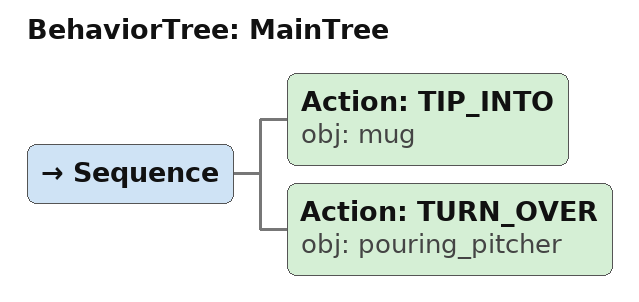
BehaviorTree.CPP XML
<root main_tree_to_execute="MainTree">
  <BehaviorTree ID="MainTree">
    <Sequence>
      <!-- Tip into mug -->
      <Action ID="TIP_INTO" obj="mug" />
      <!-- Turn over pouring_pitcher -->
      <Action ID="TURN_OVER" obj="pouring_pitcher" />
    </Sequence>
  </BehaviorTree>
</root>
